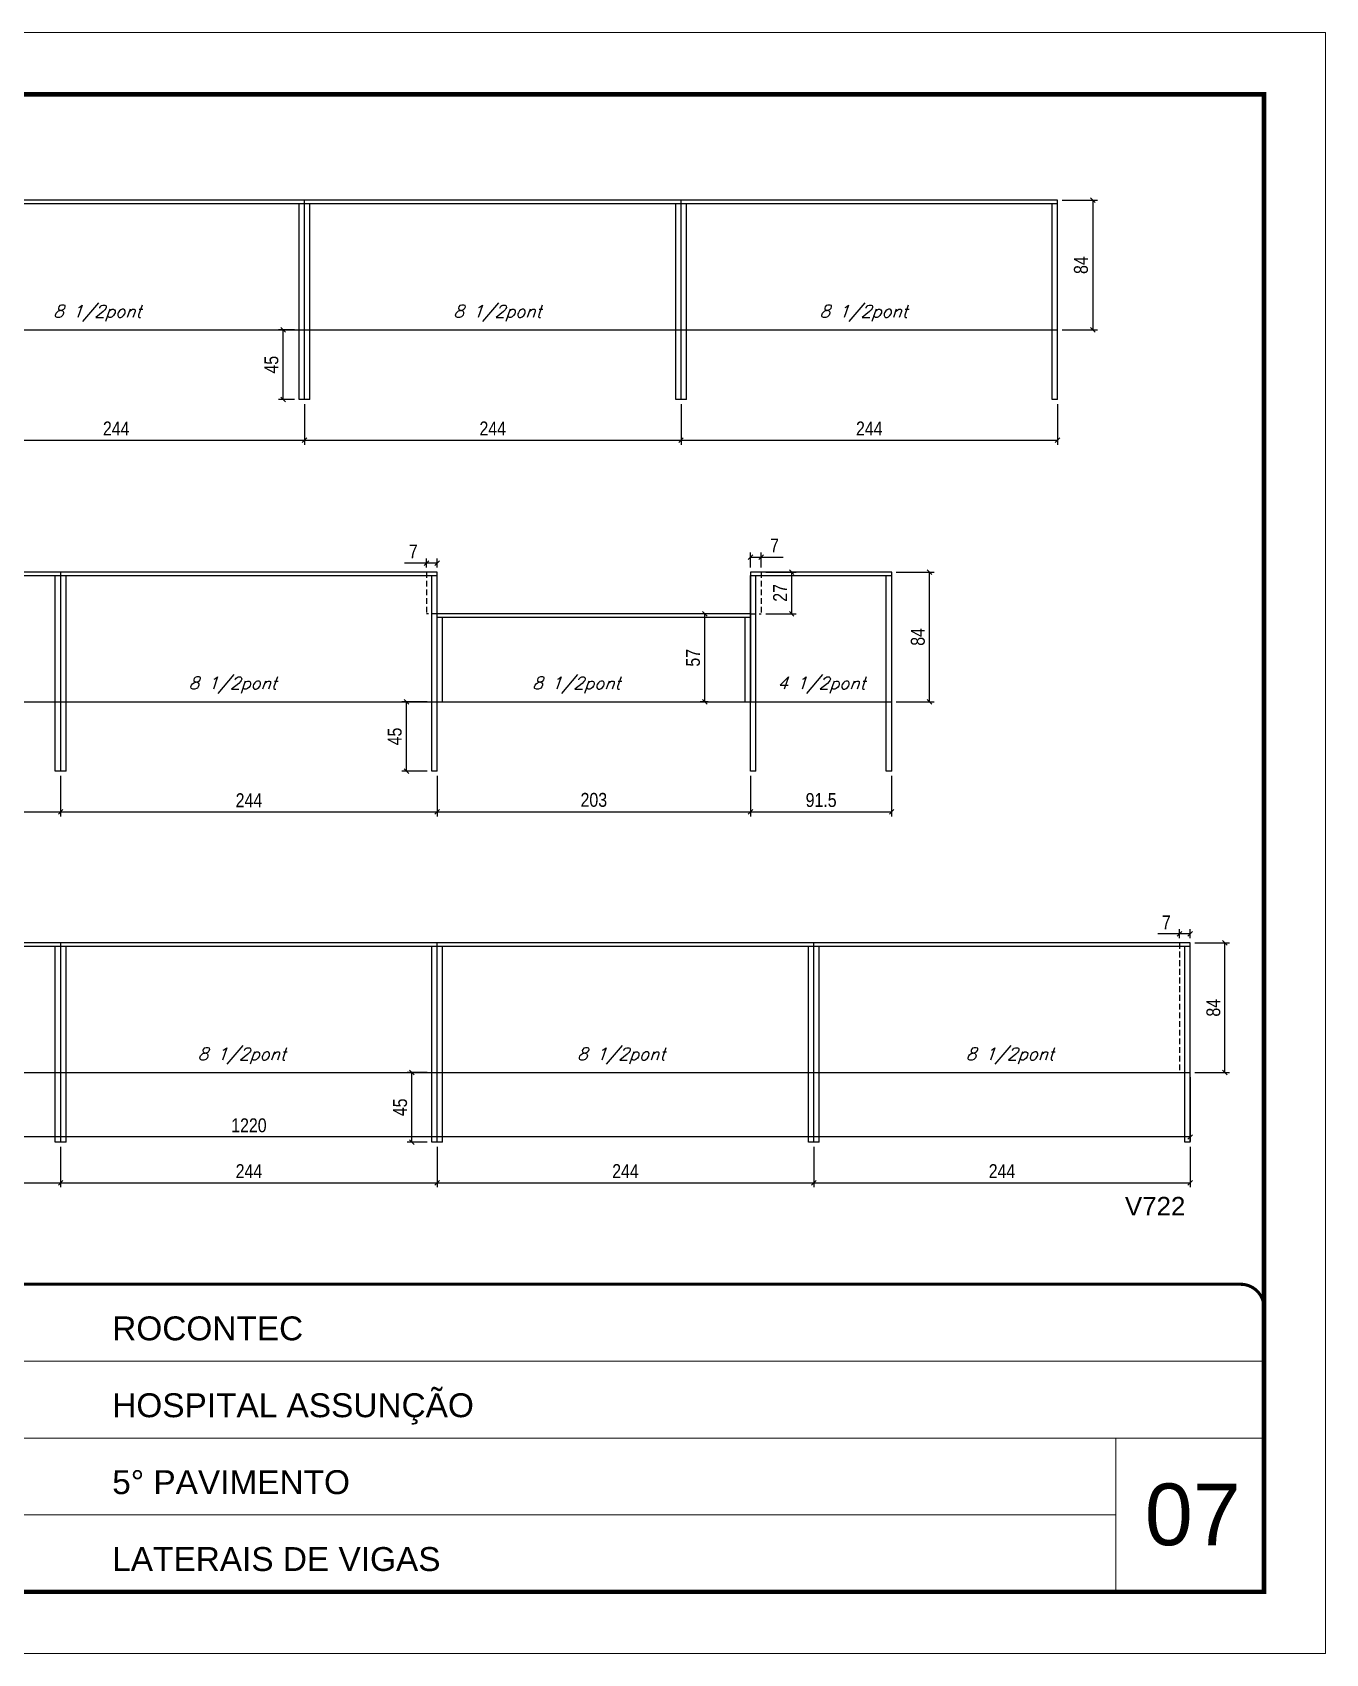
# Model space of a CAD drawing. Extents: x -20960 to -5926, y -2106 to 21915.
# Drawn here: x -8377 to -7538, y 19717 to 20767 of the extents above; entities that cross this region are included whole.
import ezdxf

# ---------------------------------------------------------------- set-up
doc = ezdxf.new("R2010")
doc.units = 0
for name, pattern in [('CONTINUO', [0]), ('DASHED', [0.75, 0.5, -0.25]), ('HIDDEN', [0.375, 0.25, -0.125])]:
    doc.linetypes.add(name, pattern=pattern)
for name, color, linetype in [('5', 5, 'Continuous'), ('COTA', 241, 'Continuous'), ('Painéis', 200, 'Continuous'), ('SARR_2.2x7', 40, 'Continuous'), ('SARR_3.5x7', 81, 'Continuous'), ('texto', 7, 'Continuous')]:
    doc.layers.add(name, color=color, linetype=linetype)
for name, color, linetype, lineweight in [('CARIMBO', 255, 'Continuous', 9), ('Folhas', 255, 'Continuous', 9), ('SARRAFO DE PRESSAO', 251, 'DASHED', 9)]:
    doc.layers.add(name, color=color, linetype=linetype, lineweight=lineweight)
doc.styles.add('ARIAL', font='arial.ttf')
doc.styles.add('COTA TECNICA-50', font='techl___.ttf', dxfattribs={"height": 9})
doc.styles.add('Romans', font='romans.shx')
doc.styles.get("Standard").update_dxf_attribs({"font": 'arial.ttf'})
doc.dimstyles.new('COTA PAINEL-50', dxfattribs={"dimtxt": 9, "dimasz": 3, "dimexe": 3, "dimexo": 3, "dimgap": 3, "dimtad": 1, "dimdec": 1, "dimzin": 12, "dimdsep": 46, "dimtxsty": 'COTA TECNICA-50', "dimblk1": 'OBLIQUE', "dimblk2": 'OBLIQUE', "dimsah": 1, "dimcen": 0.9, "dimclrd": 4, "dimclre": 4, "dimclrt": 240, "dimadec": 1, "dimazin": 3, "dimtfac": 1, "dimtdec": 1, "dimtmove": 0, "dimatfit": 3, "dimfxl": 1, "dimtolj": 1, "dimtzin": 12, "dimarcsym": 0})

# ---------------------------------------------------------------- blocks, each defined once
blk = doc.blocks.new('9999999999')
at = {"color": 30, "linetype": 'CONTINUO'}
for p, q in [((98564.6, 34379.6), (99584, 34379.6)), ((98564.6, 34329.8), (99488, 34329.8)), ((99584, 34329.8), (99488, 34329.8)), ((99488, 34329.8), (99488, 34230.2)), ((98564.6, 34280), (99488, 34280))]:
    blk.add_line(p, q, dxfattribs=at)
at = {"color": 30, "linetype": 'CONTINUO', "const_width": 2}
blk.add_lwpolyline([(99584, 34230.2), (99584, 34414.4, 0.414214), (99569, 34429.4), (98229, 34429.4, 0.414214), (98214, 34414.4), (98214, 34245.2, 0.414214), (98229, 34230.2), (99584, 34230.2)], format="xyb", dxfattribs=at)
at = {"layer": 'Folhas'}
blk.add_lwpolyline([(98139, 34190.2), (99624, 34190.2), (99624, 35240.2), (98139, 35240.2)], close=True, dxfattribs=at)
at = {"layer": 'Folhas', "color": 30, "const_width": 3}
blk.add_lwpolyline([(98214, 34230.2), (99584, 34230.2), (99584, 35200.2), (98214, 35200.2)], close=True, dxfattribs=at)
at = {"color": 7, "linetype": 'Continuous', "ltscale": 5, "style": 'ARIAL'}
for s, height, p in [('ROCONTEC', 15.48, (98837.7, 34393.1)), ('HOSPITAL ASSUNÇÃO', 15.483, (98837.7, 34343.3)), ('5° PAVIMENTO', 15.483, (98837.7, 34293.5)), ('LATERAIS DE VIGAS', 15.483, (98837.7, 34243.7))]:
    blk.add_text(s, height=height, dxfattribs=at).set_placement(p)
blk = doc.blocks.new('_Oblique')
at = {"color": 0, "linetype": 'ByBlock', "lineweight": -2}
blk.add_line((-0.5, -0.5), (0.5, 0.5), dxfattribs=at)
blk = doc.blocks.new('*D37')
at = {"layer": 'COTA', "color": 4, "lineweight": -2, "transparency": 16777216}
for p, q in [((-8444.2, 20526.1), (-8444.2, 20499.8)), ((-8200.2, 20526.1), (-8200.2, 20499.8)), ((-8444.2, 20502.8), (-8200.2, 20502.8))]:
    blk.add_line(p, q, dxfattribs=at)
at = {"layer": 'Defpoints', "color": 0, "transparency": 16777216}
for p in [(-8444.2, 20529.1), (-8200.2, 20529.1), (-8200.2, 20502.8)]:
    blk.add_point(p, dxfattribs=at)
at = {"layer": 'COTA', "color": 4, "lineweight": -2, "transparency": 16777216, "xscale": 3, "yscale": 3, "zscale": 3, "rotation": 180}
blk.add_blockref('_Oblique', (-8444.2, 20502.8), dxfattribs=at)
at = {"layer": 'COTA', "color": 4, "lineweight": -2, "transparency": 16777216, "xscale": 3, "yscale": 3, "zscale": 3}
blk.add_blockref('_Oblique', (-8200.2, 20502.8), dxfattribs=at)
at = {"layer": 'COTA', "color": 240, "transparency": 16777216, "insert": (-8322.2, 20510.3), "char_height": 9, "attachment_point": 5, "style": 'COTA TECNICA-50'}
blk.add_mtext('\\A1;244', dxfattribs=at)
blk = doc.blocks.new('*D38')
at = {"layer": 'COTA', "color": 4, "lineweight": -2, "transparency": 16777216}
for p, q in [((-8200.2, 20526.1), (-8200.2, 20499.8)), ((-7956.2, 20526.1), (-7956.2, 20499.8)), ((-8200.2, 20502.8), (-7956.2, 20502.8))]:
    blk.add_line(p, q, dxfattribs=at)
at = {"layer": 'Defpoints', "color": 0, "transparency": 16777216}
for p in [(-8200.2, 20529.1), (-7956.2, 20529.1), (-7956.2, 20502.8)]:
    blk.add_point(p, dxfattribs=at)
at = {"layer": 'COTA', "color": 4, "lineweight": -2, "transparency": 16777216, "xscale": 3, "yscale": 3, "zscale": 3, "rotation": 180}
blk.add_blockref('_Oblique', (-8200.2, 20502.8), dxfattribs=at)
at = {"layer": 'COTA', "color": 4, "lineweight": -2, "transparency": 16777216, "xscale": 3, "yscale": 3, "zscale": 3}
blk.add_blockref('_Oblique', (-7956.2, 20502.8), dxfattribs=at)
at = {"layer": 'COTA', "color": 240, "transparency": 16777216, "insert": (-8078.2, 20510.3), "char_height": 9, "attachment_point": 5, "style": 'COTA TECNICA-50'}
blk.add_mtext('\\A1;244', dxfattribs=at)
blk = doc.blocks.new('*D39')
at = {"layer": 'COTA', "color": 4, "lineweight": -2, "transparency": 16777216}
for p, q in [((-7956.2, 20526.1), (-7956.2, 20499.8)), ((-7712.2, 20526.1), (-7712.2, 20499.8)), ((-7956.2, 20502.8), (-7712.2, 20502.8))]:
    blk.add_line(p, q, dxfattribs=at)
at = {"layer": 'Defpoints', "color": 0, "transparency": 16777216}
for p in [(-7956.2, 20529.1), (-7712.2, 20529.1), (-7712.2, 20502.8)]:
    blk.add_point(p, dxfattribs=at)
at = {"layer": 'COTA', "color": 4, "lineweight": -2, "transparency": 16777216, "xscale": 3, "yscale": 3, "zscale": 3, "rotation": 180}
blk.add_blockref('_Oblique', (-7956.2, 20502.8), dxfattribs=at)
at = {"layer": 'COTA', "color": 4, "lineweight": -2, "transparency": 16777216, "xscale": 3, "yscale": 3, "zscale": 3}
blk.add_blockref('_Oblique', (-7712.2, 20502.8), dxfattribs=at)
at = {"layer": 'COTA', "color": 240, "transparency": 16777216, "insert": (-7834.2, 20510.3), "char_height": 9, "attachment_point": 5, "style": 'COTA TECNICA-50'}
blk.add_mtext('\\A1;244', dxfattribs=at)
blk = doc.blocks.new('*D40')
at = {"layer": 'COTA', "color": 4, "lineweight": -2, "transparency": 16777216}
for p, q in [((-8121.2, 20423), (-8135.3, 20423)), ((-8121.2, 20420.3), (-8121.2, 20426)), ((-8114.2, 20423), (-8121.2, 20423)), ((-8114.2, 20420.3), (-8114.2, 20426))]:
    blk.add_line(p, q, dxfattribs=at)
at = {"layer": 'Defpoints', "color": 0, "transparency": 16777216}
for p in [(-8121.2, 20423), (-8121.2, 20417.3), (-8114.2, 20417.3)]:
    blk.add_point(p, dxfattribs=at)
at = {"layer": 'COTA', "color": 4, "lineweight": -2, "transparency": 16777216, "xscale": 3, "yscale": 3, "zscale": 3, "rotation": 180}
blk.add_blockref('_Oblique', (-8121.2, 20423), dxfattribs=at)
at = {"layer": 'COTA', "color": 4, "lineweight": -2, "transparency": 16777216, "xscale": 3, "yscale": 3, "zscale": 3}
blk.add_blockref('_Oblique', (-8114.2, 20423), dxfattribs=at)
at = {"layer": 'COTA', "color": 240, "transparency": 16777216, "insert": (-8129.7, 20430.6), "char_height": 9, "attachment_point": 5, "style": 'COTA TECNICA-50'}
blk.add_mtext('\\A1;7', dxfattribs=at)
blk = doc.blocks.new('*D41')
at = {"layer": 'COTA', "color": 4, "lineweight": -2, "transparency": 16777216}
for p, q in [((-7911.2, 20420.3), (-7911.2, 20429.9)), ((-7911.2, 20426.9), (-7904.2, 20426.9)), ((-7904.2, 20420.3), (-7904.2, 20429.9)), ((-7904.2, 20426.9), (-7890, 20426.9))]:
    blk.add_line(p, q, dxfattribs=at)
at = {"layer": 'Defpoints', "color": 0, "transparency": 16777216}
for p in [(-7904.2, 20426.9), (-7911.2, 20417.3), (-7904.2, 20417.3)]:
    blk.add_point(p, dxfattribs=at)
at = {"layer": 'COTA', "color": 4, "lineweight": -2, "transparency": 16777216, "xscale": 3, "yscale": 3, "zscale": 3, "rotation": 180}
blk.add_blockref('_Oblique', (-7911.2, 20426.9), dxfattribs=at)
at = {"layer": 'COTA', "color": 4, "lineweight": -2, "transparency": 16777216, "xscale": 3, "yscale": 3, "zscale": 3}
blk.add_blockref('_Oblique', (-7904.2, 20426.9), dxfattribs=at)
at = {"layer": 'COTA', "color": 240, "transparency": 16777216, "insert": (-7895.6, 20434.5), "char_height": 9, "attachment_point": 5, "style": 'COTA TECNICA-50'}
blk.add_mtext('\\A1;7', dxfattribs=at)
blk = doc.blocks.new('*D43')
at = {"layer": 'COTA', "color": 4, "lineweight": -2, "transparency": 16777216}
for p, q in [((-8602.2, 20285.3), (-8602.2, 20259)), ((-8358.2, 20285.3), (-8358.2, 20259)), ((-8602.2, 20262), (-8358.2, 20262))]:
    blk.add_line(p, q, dxfattribs=at)
at = {"layer": 'Defpoints', "color": 0, "transparency": 16777216}
for p in [(-8602.2, 20288.3), (-8358.2, 20288.3), (-8358.2, 20262)]:
    blk.add_point(p, dxfattribs=at)
at = {"layer": 'COTA', "color": 4, "lineweight": -2, "transparency": 16777216, "xscale": 3, "yscale": 3, "zscale": 3, "rotation": 180}
blk.add_blockref('_Oblique', (-8602.2, 20262), dxfattribs=at)
at = {"layer": 'COTA', "color": 4, "lineweight": -2, "transparency": 16777216, "xscale": 3, "yscale": 3, "zscale": 3}
blk.add_blockref('_Oblique', (-8358.2, 20262), dxfattribs=at)
at = {"layer": 'COTA', "color": 240, "transparency": 16777216, "insert": (-8480.2, 20269.5), "char_height": 9, "attachment_point": 5, "style": 'COTA TECNICA-50'}
blk.add_mtext('\\A1;244', dxfattribs=at)
blk = doc.blocks.new('*D44')
at = {"layer": 'COTA', "color": 4, "lineweight": -2, "transparency": 16777216}
for p, q in [((-8358.2, 20285.3), (-8358.2, 20259)), ((-8114.2, 20285.3), (-8114.2, 20259)), ((-8358.2, 20262), (-8114.2, 20262))]:
    blk.add_line(p, q, dxfattribs=at)
at = {"layer": 'Defpoints', "color": 0, "transparency": 16777216}
for p in [(-8358.2, 20288.3), (-8114.2, 20288.3), (-8114.2, 20262)]:
    blk.add_point(p, dxfattribs=at)
at = {"layer": 'COTA', "color": 4, "lineweight": -2, "transparency": 16777216, "xscale": 3, "yscale": 3, "zscale": 3, "rotation": 180}
blk.add_blockref('_Oblique', (-8358.2, 20262), dxfattribs=at)
at = {"layer": 'COTA', "color": 4, "lineweight": -2, "transparency": 16777216, "xscale": 3, "yscale": 3, "zscale": 3}
blk.add_blockref('_Oblique', (-8114.2, 20262), dxfattribs=at)
at = {"layer": 'COTA', "color": 240, "transparency": 16777216, "insert": (-8236.2, 20269.5), "char_height": 9, "attachment_point": 5, "style": 'COTA TECNICA-50'}
blk.add_mtext('\\A1;244', dxfattribs=at)
blk = doc.blocks.new('*D57')
at = {"layer": 'COTA', "color": 4, "lineweight": -2, "transparency": 16777216}
for p, q in [((-8114.2, 20285.3), (-8114.2, 20259)), ((-7911.2, 20285.3), (-7911.2, 20259)), ((-8114.2, 20262), (-7911.2, 20262))]:
    blk.add_line(p, q, dxfattribs=at)
at = {"layer": 'Defpoints', "color": 0, "transparency": 16777216}
for p in [(-8114.2, 20288.3), (-7911.2, 20288.3), (-7911.2, 20262)]:
    blk.add_point(p, dxfattribs=at)
at = {"layer": 'COTA', "color": 4, "lineweight": -2, "transparency": 16777216, "xscale": 3, "yscale": 3, "zscale": 3, "rotation": 180}
blk.add_blockref('_Oblique', (-8114.2, 20262), dxfattribs=at)
at = {"layer": 'COTA', "color": 4, "lineweight": -2, "transparency": 16777216, "xscale": 3, "yscale": 3, "zscale": 3}
blk.add_blockref('_Oblique', (-7911.2, 20262), dxfattribs=at)
at = {"layer": 'COTA', "color": 240, "transparency": 16777216, "insert": (-8012.7, 20269.7), "char_height": 9, "attachment_point": 5, "style": 'COTA TECNICA-50'}
blk.add_mtext('\\A1;203', dxfattribs=at)
blk = doc.blocks.new('*D58')
at = {"layer": 'COTA', "color": 4, "lineweight": -2, "transparency": 16777216}
for p, q in [((-7911.2, 20285.3), (-7911.2, 20259)), ((-7819.7, 20285.3), (-7819.7, 20259)), ((-7911.2, 20262), (-7819.7, 20262))]:
    blk.add_line(p, q, dxfattribs=at)
at = {"layer": 'Defpoints', "color": 0, "transparency": 16777216}
for p in [(-7911.2, 20288.3), (-7819.7, 20288.3), (-7819.7, 20262)]:
    blk.add_point(p, dxfattribs=at)
at = {"layer": 'COTA', "color": 4, "lineweight": -2, "transparency": 16777216, "xscale": 3, "yscale": 3, "zscale": 3, "rotation": 180}
blk.add_blockref('_Oblique', (-7911.2, 20262), dxfattribs=at)
at = {"layer": 'COTA', "color": 4, "lineweight": -2, "transparency": 16777216, "xscale": 3, "yscale": 3, "zscale": 3}
blk.add_blockref('_Oblique', (-7819.7, 20262), dxfattribs=at)
at = {"layer": 'COTA', "color": 240, "transparency": 16777216, "insert": (-7865.4, 20269.6), "char_height": 9, "attachment_point": 5, "style": 'COTA TECNICA-50'}
blk.add_mtext('\\A1;91.5', dxfattribs=at)
blk = doc.blocks.new('*D51')
at = {"layer": 'COTA', "color": 4, "lineweight": -2, "transparency": 16777216}
for p, q in [((-7633.2, 20182.9), (-7647.3, 20182.9)), ((-7633.2, 20180.1), (-7633.2, 20185.9)), ((-7626.2, 20182.9), (-7633.2, 20182.9)), ((-7626.2, 20180.1), (-7626.2, 20185.9))]:
    blk.add_line(p, q, dxfattribs=at)
at = {"layer": 'Defpoints', "color": 0, "transparency": 16777216}
for p in [(-7633.2, 20182.9), (-7633.2, 20177.1), (-7626.2, 20177.1)]:
    blk.add_point(p, dxfattribs=at)
at = {"layer": 'COTA', "color": 4, "lineweight": -2, "transparency": 16777216, "xscale": 3, "yscale": 3, "zscale": 3, "rotation": 180}
blk.add_blockref('_Oblique', (-7633.2, 20182.9), dxfattribs=at)
at = {"layer": 'COTA', "color": 4, "lineweight": -2, "transparency": 16777216, "xscale": 3, "yscale": 3, "zscale": 3}
blk.add_blockref('_Oblique', (-7626.2, 20182.9), dxfattribs=at)
at = {"layer": 'COTA', "color": 240, "transparency": 16777216, "insert": (-7641.7, 20190.4), "char_height": 9, "attachment_point": 5, "style": 'COTA TECNICA-50'}
blk.add_mtext('\\A1;7', dxfattribs=at)
blk = doc.blocks.new('*D53')
at = {"layer": 'COTA', "color": 4, "lineweight": -2, "transparency": 16777216}
for p, q in [((-8602.2, 20045.1), (-8602.2, 20018.8)), ((-8358.2, 20045.1), (-8358.2, 20018.8)), ((-8602.2, 20021.8), (-8358.2, 20021.8))]:
    blk.add_line(p, q, dxfattribs=at)
at = {"layer": 'Defpoints', "color": 0, "transparency": 16777216}
for p in [(-8602.2, 20048.1), (-8358.2, 20048.1), (-8358.2, 20021.8)]:
    blk.add_point(p, dxfattribs=at)
at = {"layer": 'COTA', "color": 4, "lineweight": -2, "transparency": 16777216, "xscale": 3, "yscale": 3, "zscale": 3, "rotation": 180}
blk.add_blockref('_Oblique', (-8602.2, 20021.8), dxfattribs=at)
at = {"layer": 'COTA', "color": 4, "lineweight": -2, "transparency": 16777216, "xscale": 3, "yscale": 3, "zscale": 3}
blk.add_blockref('_Oblique', (-8358.2, 20021.8), dxfattribs=at)
at = {"layer": 'COTA', "color": 240, "transparency": 16777216, "insert": (-8480.2, 20029.3), "char_height": 9, "attachment_point": 5, "style": 'COTA TECNICA-50'}
blk.add_mtext('\\A1;244', dxfattribs=at)
blk = doc.blocks.new('*D54')
at = {"layer": 'COTA', "color": 4, "lineweight": -2, "transparency": 16777216}
for p, q in [((-8358.2, 20045.1), (-8358.2, 20018.8)), ((-8114.2, 20045.1), (-8114.2, 20018.8)), ((-8358.2, 20021.8), (-8114.2, 20021.8))]:
    blk.add_line(p, q, dxfattribs=at)
at = {"layer": 'Defpoints', "color": 0, "transparency": 16777216}
for p in [(-8358.2, 20048.1), (-8114.2, 20048.1), (-8114.2, 20021.8)]:
    blk.add_point(p, dxfattribs=at)
at = {"layer": 'COTA', "color": 4, "lineweight": -2, "transparency": 16777216, "xscale": 3, "yscale": 3, "zscale": 3, "rotation": 180}
blk.add_blockref('_Oblique', (-8358.2, 20021.8), dxfattribs=at)
at = {"layer": 'COTA', "color": 4, "lineweight": -2, "transparency": 16777216, "xscale": 3, "yscale": 3, "zscale": 3}
blk.add_blockref('_Oblique', (-8114.2, 20021.8), dxfattribs=at)
at = {"layer": 'COTA', "color": 240, "transparency": 16777216, "insert": (-8236.2, 20029.3), "char_height": 9, "attachment_point": 5, "style": 'COTA TECNICA-50'}
blk.add_mtext('\\A1;244', dxfattribs=at)
blk = doc.blocks.new('*D55')
at = {"layer": 'COTA', "color": 4, "lineweight": -2, "transparency": 16777216}
for p, q in [((-8114.2, 20045.1), (-8114.2, 20018.8)), ((-7870.2, 20045.1), (-7870.2, 20018.8)), ((-8114.2, 20021.8), (-7870.2, 20021.8))]:
    blk.add_line(p, q, dxfattribs=at)
at = {"layer": 'Defpoints', "color": 0, "transparency": 16777216}
for p in [(-8114.2, 20048.1), (-7870.2, 20048.1), (-7870.2, 20021.8)]:
    blk.add_point(p, dxfattribs=at)
at = {"layer": 'COTA', "color": 4, "lineweight": -2, "transparency": 16777216, "xscale": 3, "yscale": 3, "zscale": 3, "rotation": 180}
blk.add_blockref('_Oblique', (-8114.2, 20021.8), dxfattribs=at)
at = {"layer": 'COTA', "color": 4, "lineweight": -2, "transparency": 16777216, "xscale": 3, "yscale": 3, "zscale": 3}
blk.add_blockref('_Oblique', (-7870.2, 20021.8), dxfattribs=at)
at = {"layer": 'COTA', "color": 240, "transparency": 16777216, "insert": (-7992.2, 20029.3), "char_height": 9, "attachment_point": 5, "style": 'COTA TECNICA-50'}
blk.add_mtext('\\A1;244', dxfattribs=at)
blk = doc.blocks.new('*D56')
at = {"layer": 'COTA', "color": 4, "lineweight": -2, "transparency": 16777216}
for p, q in [((-7870.2, 20045.1), (-7870.2, 20018.8)), ((-7626.2, 20045.1), (-7626.2, 20018.8)), ((-7870.2, 20021.8), (-7626.2, 20021.8))]:
    blk.add_line(p, q, dxfattribs=at)
at = {"layer": 'Defpoints', "color": 0, "transparency": 16777216}
for p in [(-7870.2, 20048.1), (-7626.2, 20048.1), (-7626.2, 20021.8)]:
    blk.add_point(p, dxfattribs=at)
at = {"layer": 'COTA', "color": 4, "lineweight": -2, "transparency": 16777216, "xscale": 3, "yscale": 3, "zscale": 3, "rotation": 180}
blk.add_blockref('_Oblique', (-7870.2, 20021.8), dxfattribs=at)
at = {"layer": 'COTA', "color": 4, "lineweight": -2, "transparency": 16777216, "xscale": 3, "yscale": 3, "zscale": 3}
blk.add_blockref('_Oblique', (-7626.2, 20021.8), dxfattribs=at)
at = {"layer": 'COTA', "color": 240, "transparency": 16777216, "insert": (-7748.2, 20029.3), "char_height": 9, "attachment_point": 5, "style": 'COTA TECNICA-50'}
blk.add_mtext('\\A1;244', dxfattribs=at)
blk = doc.blocks.new('*D45')
at = {"layer": 'COTA', "color": 4, "lineweight": -2, "transparency": 16777216}
for p, q in [((-7623.2, 20177.1), (-7600.7, 20177.1)), ((-7603.7, 20093.1), (-7603.7, 20177.1)), ((-7623.2, 20093.1), (-7600.7, 20093.1))]:
    blk.add_line(p, q, dxfattribs=at)
at = {"layer": 'Defpoints', "color": 0, "transparency": 16777216}
for p in [(-7626.2, 20177.1), (-7603.7, 20177.1), (-7626.2, 20093.1)]:
    blk.add_point(p, dxfattribs=at)
at = {"layer": 'COTA', "color": 4, "lineweight": -2, "transparency": 16777216, "xscale": 3, "yscale": 3, "zscale": 3}
for p, rotation in [((-7603.7, 20177.1), 90), ((-7603.7, 20093.1), 270)]:
    blk.add_blockref('_Oblique', p, dxfattribs=dict(at, rotation=rotation))
at = {"layer": 'COTA', "color": 240, "transparency": 16777216, "insert": (-7611.2, 20135.1), "char_height": 9, "attachment_point": 5, "rotation": 90, "style": 'COTA TECNICA-50'}
blk.add_mtext('\\A1;84', dxfattribs=at)
blk = doc.blocks.new('*D46')
at = {"layer": 'COTA', "color": 4, "lineweight": -2, "transparency": 16777216}
for p, q in [((-7816.7, 20417.3), (-7792.1, 20417.3)), ((-7795.1, 20333.3), (-7795.1, 20417.3)), ((-7816.7, 20333.3), (-7792.1, 20333.3))]:
    blk.add_line(p, q, dxfattribs=at)
at = {"layer": 'Defpoints', "color": 0, "transparency": 16777216}
for p in [(-7819.7, 20417.3), (-7795.1, 20417.3), (-7819.7, 20333.3)]:
    blk.add_point(p, dxfattribs=at)
at = {"layer": 'COTA', "color": 4, "lineweight": -2, "transparency": 16777216, "xscale": 3, "yscale": 3, "zscale": 3}
for p, rotation in [((-7795.1, 20417.3), 90), ((-7795.1, 20333.3), 270)]:
    blk.add_blockref('_Oblique', p, dxfattribs=dict(at, rotation=rotation))
at = {"layer": 'COTA', "color": 240, "transparency": 16777216, "insert": (-7802.7, 20375.3), "char_height": 9, "attachment_point": 5, "rotation": 90, "style": 'COTA TECNICA-50'}
blk.add_mtext('\\A1;84', dxfattribs=at)
blk = doc.blocks.new('*D47')
at = {"layer": 'COTA', "color": 4, "lineweight": -2, "transparency": 16777216}
for p, q in [((-7709.2, 20658.1), (-7686.4, 20658.1)), ((-7689.4, 20658.1), (-7689.4, 20574.1)), ((-7709.2, 20574.1), (-7686.4, 20574.1))]:
    blk.add_line(p, q, dxfattribs=at)
at = {"layer": 'Defpoints', "color": 0, "transparency": 16777216}
for p in [(-7712.2, 20658.1), (-7712.2, 20574.1), (-7689.4, 20574.1)]:
    blk.add_point(p, dxfattribs=at)
at = {"layer": 'COTA', "color": 4, "lineweight": -2, "transparency": 16777216, "xscale": 3, "yscale": 3, "zscale": 3}
for p, rotation in [((-7689.4, 20658.1), 90), ((-7689.4, 20574.1), 270)]:
    blk.add_blockref('_Oblique', p, dxfattribs=dict(at, rotation=rotation))
at = {"layer": 'COTA', "color": 240, "transparency": 16777216, "insert": (-7697, 20616.1), "char_height": 9, "attachment_point": 5, "rotation": 90, "style": 'COTA TECNICA-50'}
blk.add_mtext('\\A1;84', dxfattribs=at)
blk = doc.blocks.new('*D48')
at = {"layer": 'COTA', "color": 4, "lineweight": -2, "transparency": 16777216}
for p, q in [((-7901.2, 20417.3), (-7881.5, 20417.3)), ((-7884.5, 20417.3), (-7884.5, 20390.3)), ((-7901.2, 20390.3), (-7881.5, 20390.3))]:
    blk.add_line(p, q, dxfattribs=at)
at = {"layer": 'Defpoints', "color": 0, "transparency": 16777216}
for p in [(-7904.2, 20417.3), (-7904.2, 20390.3), (-7884.5, 20390.3)]:
    blk.add_point(p, dxfattribs=at)
at = {"layer": 'COTA', "color": 4, "lineweight": -2, "transparency": 16777216, "xscale": 3, "yscale": 3, "zscale": 3}
for p, rotation in [((-7884.5, 20417.3), 90), ((-7884.5, 20390.3), 270)]:
    blk.add_blockref('_Oblique', p, dxfattribs=dict(at, rotation=rotation))
at = {"layer": 'COTA', "color": 240, "transparency": 16777216, "insert": (-7892, 20403.8), "char_height": 9, "attachment_point": 5, "rotation": 90, "style": 'COTA TECNICA-50'}
blk.add_mtext('\\A1;27', dxfattribs=at)
blk = doc.blocks.new('*D49')
at = {"layer": 'COTA', "color": 4, "lineweight": -2, "transparency": 16777216}
for p, q in [((-7938.7, 20390.3), (-7943.8, 20390.3)), ((-7940.8, 20333.3), (-7940.8, 20390.3)), ((-7938.7, 20333.3), (-7943.8, 20333.3))]:
    blk.add_line(p, q, dxfattribs=at)
at = {"layer": 'Defpoints', "color": 0, "transparency": 16777216}
for p in [(-7940.8, 20390.3), (-7935.7, 20390.3), (-7935.7, 20333.3)]:
    blk.add_point(p, dxfattribs=at)
at = {"layer": 'COTA', "color": 4, "lineweight": -2, "transparency": 16777216, "xscale": 3, "yscale": 3, "zscale": 3}
for p, rotation in [((-7940.8, 20390.3), 90), ((-7940.8, 20333.3), 270)]:
    blk.add_blockref('_Oblique', p, dxfattribs=dict(at, rotation=rotation))
at = {"layer": 'COTA', "color": 240, "transparency": 16777216, "insert": (-7948.4, 20361.8), "char_height": 9, "attachment_point": 5, "rotation": 90, "style": 'COTA TECNICA-50'}
blk.add_mtext('\\A1;57', dxfattribs=at)
blk = doc.blocks.new('*D27')
at = {"layer": 'COTA', "color": 4, "lineweight": -2, "transparency": 16777216}
for p, q in [((-8120.7, 20093.1), (-8133.6, 20093.1)), ((-8130.6, 20048.1), (-8130.6, 20093.1)), ((-8120.7, 20048.1), (-8133.6, 20048.1))]:
    blk.add_line(p, q, dxfattribs=at)
at = {"layer": 'Defpoints', "color": 0, "transparency": 16777216}
for p in [(-8130.6, 20093.1), (-8117.7, 20093.1), (-8117.7, 20048.1)]:
    blk.add_point(p, dxfattribs=at)
at = {"layer": 'COTA', "color": 4, "lineweight": -2, "transparency": 16777216, "xscale": 3, "yscale": 3, "zscale": 3}
for p, rotation in [((-8130.6, 20093.1), 90), ((-8130.6, 20048.1), 270)]:
    blk.add_blockref('_Oblique', p, dxfattribs=dict(at, rotation=rotation))
at = {"layer": 'COTA', "color": 240, "transparency": 16777216, "insert": (-8138.2, 20070.6), "char_height": 9, "attachment_point": 5, "rotation": 90, "style": 'COTA TECNICA-50'}
blk.add_mtext('\\A1;45', dxfattribs=at)
blk = doc.blocks.new('*D28')
at = {"layer": 'COTA', "color": 4, "lineweight": -2, "transparency": 16777216}
for p, q in [((-8120.7, 20333.3), (-8137.1, 20333.3)), ((-8134.1, 20288.3), (-8134.1, 20333.3)), ((-8120.7, 20288.3), (-8137.1, 20288.3))]:
    blk.add_line(p, q, dxfattribs=at)
at = {"layer": 'Defpoints', "color": 0, "transparency": 16777216}
for p in [(-8134.1, 20333.3), (-8117.7, 20333.3), (-8117.7, 20288.3)]:
    blk.add_point(p, dxfattribs=at)
at = {"layer": 'COTA', "color": 4, "lineweight": -2, "transparency": 16777216, "xscale": 3, "yscale": 3, "zscale": 3}
for p, rotation in [((-8134.1, 20333.3), 90), ((-8134.1, 20288.3), 270)]:
    blk.add_blockref('_Oblique', p, dxfattribs=dict(at, rotation=rotation))
at = {"layer": 'COTA', "color": 240, "transparency": 16777216, "insert": (-8141.7, 20310.8), "char_height": 9, "attachment_point": 5, "rotation": 90, "style": 'COTA TECNICA-50'}
blk.add_mtext('\\A1;45', dxfattribs=at)
blk = doc.blocks.new('*D29')
at = {"layer": 'COTA', "color": 4, "lineweight": -2, "transparency": 16777216}
for p, q in [((-8206.7, 20574.1), (-8217, 20574.1)), ((-8214, 20529.1), (-8214, 20574.1)), ((-8206.7, 20529.1), (-8217, 20529.1))]:
    blk.add_line(p, q, dxfattribs=at)
at = {"layer": 'Defpoints', "color": 0, "transparency": 16777216}
for p in [(-8214, 20574.1), (-8203.7, 20574.1), (-8203.7, 20529.1)]:
    blk.add_point(p, dxfattribs=at)
at = {"layer": 'COTA', "color": 4, "lineweight": -2, "transparency": 16777216, "xscale": 3, "yscale": 3, "zscale": 3}
for p, rotation in [((-8214, 20574.1), 90), ((-8214, 20529.1), 270)]:
    blk.add_blockref('_Oblique', p, dxfattribs=dict(at, rotation=rotation))
at = {"layer": 'COTA', "color": 240, "transparency": 16777216, "insert": (-8221.6, 20551.6), "char_height": 9, "attachment_point": 5, "rotation": 90, "style": 'COTA TECNICA-50'}
blk.add_mtext('\\A1;45', dxfattribs=at)
blk = doc.blocks.new('*D1736')
at = {"layer": 'Defpoints', "color": 0, "transparency": 16777216}
for p in [(-8846.2, 20093.1), (-7626.2, 20093.1), (-8846.2, 20051.4)]:
    blk.add_point(p, dxfattribs=at)
at = {"layer": 'Painéis', "color": 4, "lineweight": -2, "transparency": 16777216}
for p, q in [((-8846.2, 20090.1), (-8846.2, 20048.4)), ((-7626.2, 20090.1), (-7626.2, 20048.4)), ((-7626.2, 20051.4), (-8846.2, 20051.4))]:
    blk.add_line(p, q, dxfattribs=at)
at = {"layer": 'Painéis', "color": 4, "lineweight": -2, "transparency": 16777216, "xscale": 3, "yscale": 3, "zscale": 3, "rotation": 180}
blk.add_blockref('_Oblique', (-8846.2, 20051.4), dxfattribs=at)
at = {"layer": 'Painéis', "color": 4, "lineweight": -2, "transparency": 16777216, "xscale": 3, "yscale": 3, "zscale": 3}
blk.add_blockref('_Oblique', (-7626.2, 20051.4), dxfattribs=at)
at = {"layer": 'Painéis', "color": 240, "transparency": 16777216, "insert": (-8236.2, 20058.9), "char_height": 9, "attachment_point": 5, "style": 'COTA TECNICA-50'}
blk.add_mtext('\\A1;1220', dxfattribs=at)

msp = doc.modelspace()

# ---------------------------------------------------------------- linework, layer by layer
at = {"layer": 'Painéis'}
for p, q in [((-7712.16, 20658.12), (-8609.66, 20658.12)), ((-8200.16, 20574.12), (-8200.16, 20658.12)), ((-7956.16, 20574.12), (-7956.16, 20658.12)), ((-7712.16, 20574.12), (-7712.16, 20658.12)), ((-8114.16, 20417.29), (-8846.16, 20417.29)), ((-8358.16, 20333.29), (-8358.16, 20417.29)), ((-8114.16, 20333.29), (-8114.16, 20417.29)), ((-7819.66, 20417.29), (-7911.16, 20417.29)), ((-7911.16, 20417.29), (-7911.16, 20333.29)), ((-7819.66, 20333.29), (-7819.66, 20417.29)), ((-7911.16, 20333.29), (-7819.66, 20333.29)), ((-7626.16, 20177.12), (-8846.16, 20177.12)), ((-8358.16, 20093.12), (-8358.16, 20177.12)), ((-8114.16, 20093.12), (-8114.16, 20177.12)), ((-7870.16, 20093.12), (-7870.16, 20177.12)), ((-7626.16, 20093.12), (-7626.16, 20177.12)), ((-8846.16, 20093.12), (-7626.16, 20093.12))]:
    msp.add_line(p, q, dxfattribs=at)
for points in [[(-8846.16, 20574.12), (-8609.66, 20574.12), (-7712.16, 20574.12)], [(-7911.16, 20390.29), (-8114.16, 20390.29)], [(-8846.16, 20333.29), (-8114.16, 20333.29)], [(-8114.16, 20333.29), (-7911.16, 20333.29)]]:
    msp.add_lwpolyline(points, dxfattribs=at)
at = {"layer": 'SARR_2.2x7', "linetype": 'Continuous'}
for p, q in [((-8444.16, 20655.92), (-8200.16, 20655.92)), ((-8200.16, 20655.92), (-7956.16, 20655.92)), ((-7956.16, 20655.92), (-7712.16, 20655.92)), ((-8602.16, 20415.09), (-8358.16, 20415.09)), ((-8358.16, 20415.09), (-8114.16, 20415.09)), ((-7911.16, 20415.09), (-7819.66, 20415.09)), ((-8114.16, 20388.09), (-7911.16, 20388.09)), ((-8602.16, 20174.92), (-8358.16, 20174.92)), ((-8358.16, 20174.92), (-8114.16, 20174.92)), ((-8114.16, 20174.92), (-7870.16, 20174.92)), ((-7870.16, 20174.92), (-7626.16, 20174.92))]:
    msp.add_line(p, q, dxfattribs=at)
at = {"layer": 'SARR_2.2x7', "linetype": 'HIDDEN', "ltscale": 15}
for p, q in [((-8121.16, 20417.29), (-8121.16, 20390.29)), ((-7904.16, 20417.29), (-7904.16, 20390.29)), ((-8114.16, 20390.29), (-8121.16, 20390.29)), ((-7911.16, 20390.29), (-7904.16, 20390.29)), ((-7633.16, 20177.12), (-7633.16, 20093.12))]:
    msp.add_line(p, q, dxfattribs=at)
at = {"layer": 'SARR_3.5x7'}
for p, q in [((-8203.66, 20529.12), (-8203.66, 20655.92)), ((-8200.16, 20529.12), (-8200.16, 20655.92)), ((-8196.66, 20529.12), (-8196.66, 20655.92)), ((-7959.66, 20529.12), (-7959.66, 20655.92)), ((-7956.16, 20529.12), (-7956.16, 20655.92)), ((-7952.66, 20529.12), (-7952.66, 20655.92)), ((-7715.66, 20529.12), (-7715.66, 20655.92)), ((-7712.16, 20529.12), (-7712.16, 20655.92)), ((-8196.66, 20529.12), (-8203.66, 20529.12)), ((-7952.66, 20529.12), (-7959.66, 20529.12)), ((-7712.16, 20529.12), (-7715.66, 20529.12)), ((-8361.66, 20288.29), (-8361.66, 20415.09)), ((-8358.16, 20288.29), (-8358.16, 20415.09)), ((-8354.66, 20288.29), (-8354.66, 20415.09)), ((-8117.66, 20288.29), (-8117.66, 20415.09)), ((-8114.16, 20288.29), (-8114.16, 20415.09)), ((-7911.16, 20288.29), (-7911.16, 20415.09)), ((-7907.66, 20288.29), (-7907.66, 20415.09)), ((-7823.16, 20288.29), (-7823.16, 20415.09)), ((-7819.66, 20288.29), (-7819.66, 20415.09)), ((-8110.66, 20333.29), (-8110.66, 20388.09)), ((-7914.66, 20333.29), (-7914.66, 20388.09)), ((-8354.66, 20288.29), (-8361.66, 20288.29)), ((-8114.16, 20288.29), (-8117.66, 20288.29)), ((-7907.66, 20288.29), (-7911.16, 20288.29)), ((-7819.66, 20288.29), (-7823.16, 20288.29)), ((-8361.66, 20048.12), (-8361.66, 20174.92)), ((-8358.16, 20048.12), (-8358.16, 20174.92)), ((-8354.66, 20048.12), (-8354.66, 20174.92)), ((-8117.66, 20048.12), (-8117.66, 20174.92)), ((-8114.16, 20048.12), (-8114.16, 20174.92)), ((-8110.66, 20048.12), (-8110.66, 20174.92)), ((-7873.66, 20048.12), (-7873.66, 20174.92)), ((-7870.16, 20048.12), (-7870.16, 20174.92)), ((-7866.66, 20048.12), (-7866.66, 20174.92)), ((-7629.66, 20048.12), (-7629.66, 20174.92)), ((-7626.16, 20048.12), (-7626.16, 20174.92)), ((-8354.66, 20048.12), (-8361.66, 20048.12)), ((-8110.66, 20048.12), (-8117.66, 20048.12)), ((-7866.66, 20048.12), (-7873.66, 20048.12)), ((-7626.16, 20048.12), (-7629.66, 20048.12))]:
    msp.add_line(p, q, dxfattribs=at)

# ---------------------------------------------------------------- block references
at = {"layer": 'SARRAFO DE PRESSAO', "color": 6, "linetype": 'ByBlock'}
msp.add_blockref('9999999999', (-107162.48, -14473.39), dxfattribs=at)

# ---------------------------------------------------------------- texts
at = {"layer": '5', "linetype": 'Continuous'}
msp.add_text('V722', height=12, rotation=0.00004, dxfattribs=at).set_placement((-7668.53, 20000.59))
at = {"layer": 'CARIMBO', "style": 'ARIAL'}
msp.add_text('07', height=40, dxfattribs=at).set_placement((-7655.64, 19786.96))
at = {"layer": 'texto', "color": 2, "char_height": 8, "attachment_point": 5, "style": 'Romans'}
for s, insert in [('{\\Q19;\\C256;8 1/2pont}', (-8334.47, 20584.89)), ('{\\Q19;\\C256;8 1/2pont}', (-8075.18, 20584.89)), ('{\\Q19;\\C256;8 1/2pont}', (-7837.88, 20584.89)), ('{\\Q19;\\C256;8 1/2pont}', (-8246.72, 20344.07)), ('{\\Q19;\\C256;8 1/2pont}', (-8024.06, 20344.07)), ('{\\Q19;\\C256;4 1/2pont}', (-7865.23, 20344.07)), ('{\\Q19;\\C256;8 1/2pont}', (-8240.85, 20103.89)), ('{\\Q19;\\C256;8 1/2pont}', (-7994.99, 20103.89)), ('{\\Q19;\\C256;8 1/2pont}', (-7743.09, 20103.89))]:
    msp.add_mtext(s, dxfattribs=dict(at, insert=insert))

# ---------------------------------------------------------------- dimensions: what is measured, and where the dimension line sits
at = {"layer": 'COTA'}
for base, p1, p2, picture, middle in [((-7689.37, 20574.12), (-7712.16, 20658.12), (-7712.16, 20574.12), '*D47', (-7696.96, 20616.12)), ((-8213.98, 20574.12), (-8203.66, 20529.12), (-8203.66, 20574.12), '*D29', (-8221.58, 20551.62)), ((-7884.46, 20390.29), (-7904.16, 20417.29), (-7904.16, 20390.29), '*D48', (-7892.03, 20403.79)), ((-7795.15, 20417.29), (-7819.66, 20333.29), (-7819.66, 20417.29), '*D46', (-7802.73, 20375.29)), ((-7940.85, 20390.29), (-7935.69, 20333.29), (-7935.69, 20390.29), '*D49', (-7948.45, 20361.79)), ((-8134.09, 20333.29), (-8117.66, 20288.29), (-8117.66, 20333.29), '*D28', (-8141.69, 20310.79)), ((-7603.66, 20177.12), (-7626.16, 20093.12), (-7626.16, 20177.12), '*D45', (-7611.24, 20135.12)), ((-8130.59, 20093.12), (-8117.66, 20048.12), (-8117.66, 20093.12), '*D27', (-8138.19, 20070.62))]:
    dim = msp.add_linear_dim(base=base, p1=p1, p2=p2, angle=90, dimstyle='COTA PAINEL-50', dxfattribs=at)
    dim.commit()
    dim.dimension.update_dxf_attribs({"geometry": picture, "text_midpoint": middle})
for base, p1, p2, picture, middle in [((-8200.16, 20502.78), (-8444.16, 20529.12), (-8200.16, 20529.12), '*D37', (-8322.16, 20510.35)), ((-7956.16, 20502.78), (-8200.16, 20529.12), (-7956.16, 20529.12), '*D38', (-8078.16, 20510.35)), ((-7712.16, 20502.78), (-7956.16, 20529.12), (-7712.16, 20529.12), '*D39', (-7834.16, 20510.35)), ((-8358.16, 20261.95), (-8602.16, 20288.29), (-8358.16, 20288.29), '*D43', (-8480.16, 20269.52)), ((-8114.16, 20261.95), (-8358.16, 20288.29), (-8114.16, 20288.29), '*D44', (-8236.16, 20269.52)), ((-7911.16, 20261.95), (-8114.16, 20288.29), (-7911.16, 20288.29), '*D57', (-8012.66, 20269.65)), ((-7819.66, 20261.95), (-7911.16, 20288.29), (-7819.66, 20288.29), '*D58', (-7865.41, 20269.58)), ((-8358.16, 20021.78), (-8602.16, 20048.12), (-8358.16, 20048.12), '*D53', (-8480.16, 20029.35)), ((-8114.16, 20021.78), (-8358.16, 20048.12), (-8114.16, 20048.12), '*D54', (-8236.16, 20029.35)), ((-7870.16, 20021.78), (-8114.16, 20048.12), (-7870.16, 20048.12), '*D55', (-7992.16, 20029.35)), ((-7626.16, 20021.78), (-7870.16, 20048.12), (-7626.16, 20048.12), '*D56', (-7748.16, 20029.35))]:
    dim = msp.add_linear_dim(base=base, p1=p1, p2=p2, dimstyle='COTA PAINEL-50', override={"dimtmove": 1}, dxfattribs=at)
    dim.commit()
    dim.dimension.update_dxf_attribs({"geometry": picture, "text_midpoint": middle})
for base, p1, p2, picture, middle in [((-8121.16, 20423.03), (-8114.16, 20417.29), (-8121.16, 20417.29), '*D40', (-8129.74, 20430.59)), ((-7904.16, 20426.94), (-7911.16, 20417.29), (-7904.16, 20417.29), '*D41', (-7895.58, 20434.5)), ((-7633.16, 20182.85), (-7626.16, 20177.12), (-7633.16, 20177.12), '*D51', (-7641.74, 20190.42))]:
    dim = msp.add_linear_dim(base=base, p1=p1, p2=p2, dimstyle='COTA PAINEL-50', dxfattribs=at)
    dim.commit()
    dim.dimension.update_dxf_attribs({"geometry": picture, "text_midpoint": middle})
at = {"layer": 'Painéis'}
dim = msp.add_linear_dim(base=(-8846.16, 20051.35), p1=(-7626.16, 20093.12), p2=(-8846.16, 20093.12), dimstyle='COTA PAINEL-50', dxfattribs=at)
dim.commit()
dim.dimension.update_dxf_attribs({"geometry": '*D1736', "text_midpoint": (-8236.16, 20058.94)})

doc.saveas('drawing.dxf')
